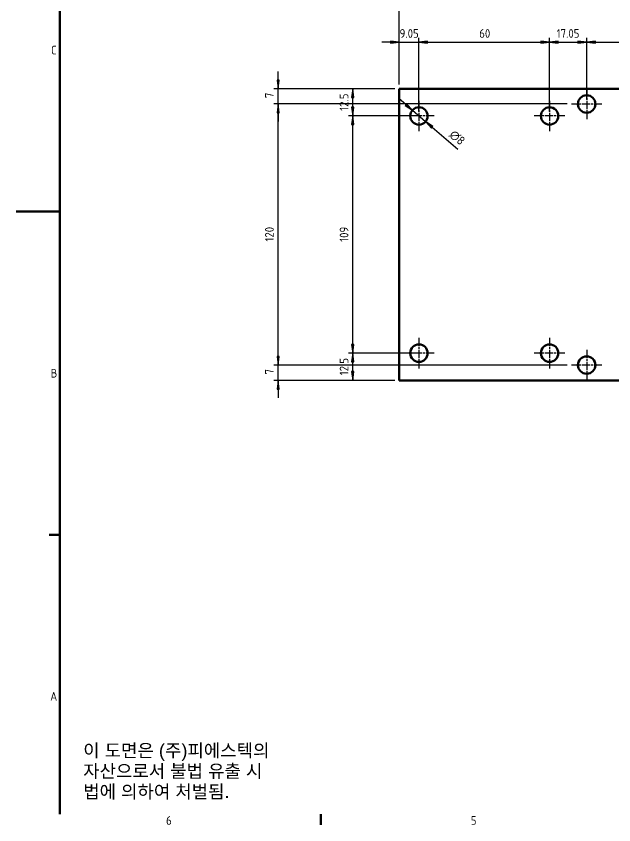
# Model space of a CAD drawing. Header units: millimetres. Extents: x 0 to 840, y 0 to 594.
# Drawn here: x 0 to 274.5, y 15.2 to 386.8 of the extents above; entities that cross this region are included whole.
import ezdxf

# ---------------------------------------------------------------- set-up
doc = ezdxf.new("R2010")
doc.units = ezdxf.units.MM
doc.header["$LTSCALE"] = 2
doc.linetypes.add('CHAIN', pattern=[0.3543, 0.2362, -0.0295, 0.0591, -0.0295])
doc.layers.get('0').update_dxf_attribs({"lineweight": 25})
for name, color, linetype, lineweight in [('가시적인 것(ISO)', 7, 'Continuous', 50), ('경계(ISO)', 7, 'Continuous', 70), ('기호(ISO)', 7, 'Continuous', 25), ('중심 표식(ISO)', 1, 'Continuous', 25), ('치수(ISO)', 7, 'Continuous', 25)]:
    doc.layers.add(name, color=color, linetype=linetype, lineweight=lineweight)
doc.styles.add('ISO Proportional', font='arial.ttf')
doc.styles.add('ISO ProportionalPSTEK', font='isocp.shx')
doc.dimstyles.new('PSTEK', dxfattribs={"dimscale": 2, "dimtxt": 2, "dimasz": 2, "dimexe": 1, "dimexo": 1, "dimgap": 1, "dimtad": 1, "dimrnd": 1e-08, "dimdsep": 46, "dimtxsty": 'ISO ProportionalPSTEK', "dimblk": 'Filled-1', "dimcen": 0.09, "dimdle": 10, "dimclrd": 3, "dimclre": 3, "dimclrt": 1, "dimadec": 1, "dimazin": 2, "dimtfac": 1, "dimtmove": 0, "dimatfit": 3, "dimfxl": 0, "dimtolj": 1, "dimlwd": -1, "dimlwe": -1, "dimarcsym": 0})

# ---------------------------------------------------------------- blocks, each defined once
blk = doc.blocks.new('경계 Default Border')
at = {"layer": '경계(ISO)'}
for p, q in [((10, 74.25), (7.6, 74.25)), ((70, 10), (70, 7.6))]:
    blk.add_line(p, q, dxfattribs=at)
at = {"layer": '경계(ISO)', "flags": 128}
for points in [[(10, 10), (10, 287)], [(0, 148.5), (10, 148.5)]]:
    blk.add_lwpolyline(points, dxfattribs=at)
at = {"layer": '경계(ISO)', "color": 1, "char_height": 2, "attachment_point": 7, "style": 'ISO ProportionalPSTEK'}
for s, insert in [('C', (8.03, 184.61)), ('B', (7.92, 110.36)), ('A', (7.81, 36.12)), ('6', (34.43, 7.58)), ('5', (104.43, 7.58))]:
    blk.add_mtext(s, dxfattribs=dict(at, insert=insert))
blk = doc.blocks.new('Filled-1')
at = {"color": 0}
for p, q in [((0, 0), (-1, 0.125)), ((-1, 0.125), (-1, -0.125)), ((-1, 0), (0, 0)), ((-1, -0.125), (0, 0))]:
    blk.add_line(p, q, dxfattribs=at)
at = {"color": 0, "flags": 128}
blk.add_lwpolyline([(-1, -0.125), (0, 0)], dxfattribs=at)
at = {"color": 0}
blk.add_solid([(-1, -0.125), (0, 0), (-1, 0.125), (-1, -0.125)], dxfattribs=at)
blk = doc.blocks.new('*D14')
at = {"layer": 'Defpoints', "color": 0}
for p in [(185.02, 374.85), (175.97, 353.44), (185.02, 340.94)]:
    blk.add_point(p, dxfattribs=at)
at = {"layer": '치수(ISO)', "color": 3}
for p, q in [((175.97, 355.44), (175.97, 376.85)), ((185.02, 342.94), (185.02, 376.85)), ((171.97, 374.85), (167.97, 374.85)), ((175.97, 374.85), (185.02, 374.85)), ((189.02, 374.85), (193.02, 374.85))]:
    blk.add_line(p, q, dxfattribs=at)
at = {"layer": '치수(ISO)', "color": 3, "xscale": 4, "yscale": 4, "zscale": 4}
blk.add_blockref('Filled-1', (175.97, 374.85), dxfattribs=at)
at = {"layer": '치수(ISO)', "color": 3, "xscale": 4, "yscale": 4, "zscale": 4, "rotation": 180}
blk.add_blockref('Filled-1', (185.02, 374.85), dxfattribs=at)
at = {"layer": '치수(ISO)', "color": 1, "insert": (176.13, 380.85), "char_height": 4, "attachment_point": 1, "style": 'ISO ProportionalPSTEK'}
blk.add_mtext('\\A1;9.05', dxfattribs=at)
blk = doc.blocks.new('*D15')
at = {"layer": 'Defpoints', "color": 0}
for p in [(245.02, 374.85), (185.02, 340.94), (245.02, 340.94)]:
    blk.add_point(p, dxfattribs=at)
at = {"layer": '치수(ISO)', "color": 3}
for p, q in [((185.02, 342.94), (185.02, 376.85)), ((245.02, 342.94), (245.02, 376.85)), ((189.02, 374.85), (241.02, 374.85))]:
    blk.add_line(p, q, dxfattribs=at)
at = {"layer": '치수(ISO)', "color": 3, "xscale": 4, "yscale": 4, "zscale": 4, "rotation": 180}
blk.add_blockref('Filled-1', (185.02, 374.85), dxfattribs=at)
at = {"layer": '치수(ISO)', "color": 3, "xscale": 4, "yscale": 4, "zscale": 4}
blk.add_blockref('Filled-1', (245.02, 374.85), dxfattribs=at)
at = {"layer": '치수(ISO)', "color": 1, "insert": (212.72, 380.85), "char_height": 4, "attachment_point": 1, "style": 'ISO ProportionalPSTEK'}
blk.add_mtext('\\A1;60', dxfattribs=at)
blk = doc.blocks.new('*D16')
at = {"layer": 'Defpoints', "color": 0}
for p in [(262.07, 374.85), (262.07, 346.44), (245.02, 340.94)]:
    blk.add_point(p, dxfattribs=at)
at = {"layer": '치수(ISO)', "color": 3}
for p, q in [((245.02, 342.94), (245.02, 376.85)), ((262.07, 348.44), (262.07, 376.85)), ((249.02, 374.85), (258.07, 374.85))]:
    blk.add_line(p, q, dxfattribs=at)
at = {"layer": '치수(ISO)', "color": 3, "xscale": 4, "yscale": 4, "zscale": 4, "rotation": 180}
blk.add_blockref('Filled-1', (245.02, 374.85), dxfattribs=at)
at = {"layer": '치수(ISO)', "color": 3, "xscale": 4, "yscale": 4, "zscale": 4}
blk.add_blockref('Filled-1', (262.07, 374.85), dxfattribs=at)
at = {"layer": '치수(ISO)', "color": 1, "insert": (248.28, 380.85), "char_height": 4, "attachment_point": 1, "style": 'ISO ProportionalPSTEK'}
blk.add_mtext('\\A1;17.05', dxfattribs=at)
blk = doc.blocks.new('*D17')
at = {"layer": 'Defpoints', "color": 0}
for p in [(319.07, 374.85), (262.07, 346.44), (319.07, 346.44)]:
    blk.add_point(p, dxfattribs=at)
at = {"layer": '치수(ISO)', "color": 3}
for p, q in [((262.07, 348.44), (262.07, 376.85)), ((319.07, 348.44), (319.07, 376.85)), ((266.07, 374.85), (315.07, 374.85))]:
    blk.add_line(p, q, dxfattribs=at)
at = {"layer": '치수(ISO)', "color": 3, "xscale": 4, "yscale": 4, "zscale": 4, "rotation": 180}
blk.add_blockref('Filled-1', (262.07, 374.85), dxfattribs=at)
at = {"layer": '치수(ISO)', "color": 3, "xscale": 4, "yscale": 4, "zscale": 4}
blk.add_blockref('Filled-1', (319.07, 374.85), dxfattribs=at)
at = {"layer": '치수(ISO)', "color": 1, "insert": (288.39, 380.85), "char_height": 4, "attachment_point": 1, "style": 'ISO ProportionalPSTEK'}
blk.add_mtext('\\A1;57', dxfattribs=at)
blk = doc.blocks.new('*D24')
at = {"layer": 'Defpoints', "color": 0}
for p in [(154.61, 353.44), (175.97, 353.44), (185.02, 340.94)]:
    blk.add_point(p, dxfattribs=at)
at = {"layer": '치수(ISO)', "color": 3}
for p, q in [((173.97, 353.44), (152.61, 353.44)), ((154.61, 344.94), (154.61, 349.44)), ((183.02, 340.94), (152.61, 340.94))]:
    blk.add_line(p, q, dxfattribs=at)
at = {"layer": '치수(ISO)', "color": 3, "xscale": 4, "yscale": 4, "zscale": 4}
for p, rotation in [((154.61, 353.44), 90), ((154.61, 340.94), 270)]:
    blk.add_blockref('Filled-1', p, dxfattribs=dict(at, rotation=rotation))
at = {"layer": '치수(ISO)', "color": 1, "insert": (148.61, 343.32), "char_height": 4, "attachment_point": 1, "rotation": 90, "style": 'ISO ProportionalPSTEK'}
blk.add_mtext('\\A1;12.5', dxfattribs=at)
blk = doc.blocks.new('*D25')
at = {"layer": 'Defpoints', "color": 0}
for p in [(154.61, 340.94), (185.02, 340.94), (185.02, 231.94)]:
    blk.add_point(p, dxfattribs=at)
at = {"layer": '치수(ISO)', "color": 3}
for p, q in [((183.02, 340.94), (152.61, 340.94)), ((154.61, 235.94), (154.61, 336.94)), ((183.02, 231.94), (152.61, 231.94))]:
    blk.add_line(p, q, dxfattribs=at)
at = {"layer": '치수(ISO)', "color": 3, "xscale": 4, "yscale": 4, "zscale": 4}
for p, rotation in [((154.61, 340.94), 90), ((154.61, 231.94), 270)]:
    blk.add_blockref('Filled-1', p, dxfattribs=dict(at, rotation=rotation))
at = {"layer": '치수(ISO)', "color": 1, "insert": (148.61, 283.11), "char_height": 4, "attachment_point": 1, "rotation": 90, "style": 'ISO ProportionalPSTEK'}
blk.add_mtext('\\A1;109', dxfattribs=at)
blk = doc.blocks.new('*D26')
at = {"layer": 'Defpoints', "color": 0}
for p in [(154.61, 231.94), (185.02, 231.94), (175.97, 219.44)]:
    blk.add_point(p, dxfattribs=at)
at = {"layer": '치수(ISO)', "color": 3}
for p, q in [((183.02, 231.94), (152.61, 231.94)), ((154.61, 223.44), (154.61, 227.94)), ((173.97, 219.44), (152.61, 219.44))]:
    blk.add_line(p, q, dxfattribs=at)
at = {"layer": '치수(ISO)', "color": 3, "xscale": 4, "yscale": 4, "zscale": 4}
for p, rotation in [((154.61, 231.94), 90), ((154.61, 219.44), 270)]:
    blk.add_blockref('Filled-1', p, dxfattribs=dict(at, rotation=rotation))
at = {"layer": '치수(ISO)', "color": 1, "insert": (148.61, 221.78), "char_height": 4, "attachment_point": 1, "rotation": 90, "style": 'ISO ProportionalPSTEK'}
blk.add_mtext('\\A1;12.5', dxfattribs=at)
blk = doc.blocks.new('*D27')
at = {"layer": 'Defpoints', "color": 0}
for p in [(120.33, 353.44), (175.97, 353.44), (255.07, 346.44)]:
    blk.add_point(p, dxfattribs=at)
at = {"layer": '치수(ISO)', "color": 3}
for p, q in [((120.33, 357.44), (120.33, 361.44)), ((173.97, 353.44), (118.33, 353.44)), ((120.33, 346.44), (120.33, 353.44)), ((253.07, 346.44), (118.33, 346.44)), ((120.33, 342.44), (120.33, 338.44))]:
    blk.add_line(p, q, dxfattribs=at)
at = {"layer": '치수(ISO)', "color": 3, "xscale": 4, "yscale": 4, "zscale": 4}
for p, rotation in [((120.33, 353.44), 270), ((120.33, 346.44), 90)]:
    blk.add_blockref('Filled-1', p, dxfattribs=dict(at, rotation=rotation))
at = {"layer": '치수(ISO)', "color": 1, "insert": (114.33, 349.14), "char_height": 4, "attachment_point": 1, "rotation": 90, "style": 'ISO ProportionalPSTEK'}
blk.add_mtext('\\A1;7', dxfattribs=at)
blk = doc.blocks.new('*D28')
at = {"layer": 'Defpoints', "color": 0}
for p in [(120.33, 346.44), (255.07, 346.44), (255.07, 226.44)]:
    blk.add_point(p, dxfattribs=at)
at = {"layer": '치수(ISO)', "color": 3}
for p, q in [((253.07, 346.44), (118.33, 346.44)), ((120.33, 230.44), (120.33, 342.44)), ((253.07, 226.44), (118.33, 226.44))]:
    blk.add_line(p, q, dxfattribs=at)
at = {"layer": '치수(ISO)', "color": 3, "xscale": 4, "yscale": 4, "zscale": 4}
for p, rotation in [((120.33, 346.44), 90), ((120.33, 226.44), 270)]:
    blk.add_blockref('Filled-1', p, dxfattribs=dict(at, rotation=rotation))
at = {"layer": '치수(ISO)', "color": 1, "insert": (114.33, 283.25), "char_height": 4, "attachment_point": 1, "rotation": 90, "style": 'ISO ProportionalPSTEK'}
blk.add_mtext('\\A1;120', dxfattribs=at)
blk = doc.blocks.new('*D29')
at = {"layer": 'Defpoints', "color": 0}
for p in [(120.33, 226.44), (255.07, 226.44), (175.97, 219.44)]:
    blk.add_point(p, dxfattribs=at)
at = {"layer": '치수(ISO)', "color": 3}
for p, q in [((120.33, 230.44), (120.33, 234.44)), ((253.07, 226.44), (118.33, 226.44)), ((120.33, 219.44), (120.33, 226.44)), ((173.97, 219.44), (118.33, 219.44)), ((120.33, 215.44), (120.33, 211.44))]:
    blk.add_line(p, q, dxfattribs=at)
at = {"layer": '치수(ISO)', "color": 3, "xscale": 4, "yscale": 4, "zscale": 4}
for p, rotation in [((120.33, 226.44), 270), ((120.33, 219.44), 90)]:
    blk.add_blockref('Filled-1', p, dxfattribs=dict(at, rotation=rotation))
at = {"layer": '치수(ISO)', "color": 1, "insert": (114.33, 222.14), "char_height": 4, "attachment_point": 1, "rotation": 90, "style": 'ISO ProportionalPSTEK'}
blk.add_mtext('\\A1;7', dxfattribs=at)
blk = doc.blocks.new('*D31')
at = {"layer": 'Defpoints', "color": 0}
for p in [(539.97, 398.79), (175.97, 353.44), (539.97, 342.44)]:
    blk.add_point(p, dxfattribs=at)
at = {"layer": '치수(ISO)', "color": 3}
for p, q in [((175.97, 355.44), (175.97, 400.79)), ((179.97, 398.79), (535.97, 398.79)), ((539.97, 344.44), (539.97, 400.79))]:
    blk.add_line(p, q, dxfattribs=at)
at = {"layer": '치수(ISO)', "color": 3, "xscale": 4, "yscale": 4, "zscale": 4, "rotation": 180}
blk.add_blockref('Filled-1', (175.97, 398.79), dxfattribs=at)
at = {"layer": '치수(ISO)', "color": 3, "xscale": 4, "yscale": 4, "zscale": 4}
blk.add_blockref('Filled-1', (539.97, 398.79), dxfattribs=at)
at = {"layer": '치수(ISO)', "color": 1, "insert": (354.17, 404.79), "char_height": 4, "attachment_point": 1, "style": 'ISO ProportionalPSTEK'}
blk.add_mtext('\\A1;364', dxfattribs=at)
blk = doc.blocks.new('*D36')
at = {"layer": 'Defpoints', "color": 0}
for p in [(181.99, 343.54), (188.05, 338.33)]:
    blk.add_point(p, dxfattribs=at)
at = {"layer": '치수(ISO)', "color": 3}
for p, q in [((178.95, 346.15), (175.92, 348.76)), ((181.99, 343.54), (188.05, 338.33)), ((191.09, 335.72), (202.81, 325.64))]:
    blk.add_line(p, q, dxfattribs=at)
at = {"layer": '치수(ISO)', "color": 3, "xscale": 4, "yscale": 4, "zscale": 4}
for p, rotation in [((181.99, 343.54), 319.3160975123946), ((188.05, 338.33), 139.3160975123946)]:
    blk.add_blockref('Filled-1', p, dxfattribs=dict(at, rotation=rotation))
at = {"layer": '치수(ISO)', "color": 1, "insert": (201.26, 334.89), "char_height": 4, "attachment_point": 1, "rotation": 319.3161, "style": 'ISO ProportionalPSTEK'}
blk.add_mtext('\\A1;∅8', dxfattribs=at)

msp = doc.modelspace()

# ---------------------------------------------------------------- linework, layer by layer
at = {"layer": '가시적인 것(ISO)'}
for p, q in [((530.9687, 353.4363), (175.9687, 353.4363)), ((175.9687, 353.4363), (175.9687, 219.4363)), ((175.9687, 219.4363), (487.9687, 219.4363))]:
    msp.add_line(p, q, dxfattribs=at)
for centre in [(262.0687, 346.4363), (185.0187, 340.9363), (245.0187, 340.9363), (185.0187, 231.9363), (245.0187, 231.9363), (262.0687, 226.4363)]:
    msp.add_circle(centre, 4, dxfattribs=at)
at = {"layer": '중심 표식(ISO)', "linetype": 'CHAIN', "ltscale": 7.778352}
for p, q in [((262.0687, 353.4363), (262.0687, 339.4363)), ((185.0187, 347.9363), (185.0187, 333.9363)), ((245.0187, 347.9363), (245.0187, 333.9363)), ((269.0687, 346.4363), (255.0687, 346.4363)), ((192.0187, 340.9363), (178.0187, 340.9363)), ((252.0187, 340.9363), (238.0187, 340.9363)), ((185.0187, 238.9363), (185.0187, 224.9363)), ((245.0187, 238.9363), (245.0187, 224.9363)), ((192.0187, 231.9363), (178.0187, 231.9363)), ((252.0187, 231.9363), (238.0187, 231.9363)), ((262.0687, 233.4363), (262.0687, 219.4363)), ((269.0687, 226.4363), (255.0687, 226.4363))]:
    msp.add_line(p, q, dxfattribs=at)

# ---------------------------------------------------------------- block references
at = {"xscale": 2, "yscale": 2, "zscale": 2}
msp.add_blockref('경계 Default Border', (0, 0), dxfattribs=at)

# ---------------------------------------------------------------- texts
at = {"layer": '기호(ISO)', "color": 7, "insert": (30.7893, 52.3117), "char_height": 6, "width": 102.480277, "attachment_point": 1, "line_spacing_factor": 0.944221, "style": 'ISO Proportional'}
msp.add_mtext('{\\fArial|b0|i0;이 도면은 (주)피에스텍의\\P자산으로서 불법 유출 시 \\P법에 의하여 처벌됨.}', dxfattribs=at)

# ---------------------------------------------------------------- dimensions: what is measured, and where the dimension line sits
at = {"layer": '치수(ISO)', "color": 3}
for base, p1, p2, angle, override, picture, middle in [((539.9687, 398.789), (175.9687, 353.4363), (539.9687, 342.4363), 180, {"dimdec": 2, "dimtp": 0, "dimtm": 0, "dimtdec": 2, "dimtofl": 0, "dimatfit": 1}, '*D31', (357.9687, 398.789)), ((185.0187, 374.8476), (175.9687, 353.4363), (185.0187, 340.9363), 180, {"dimdec": 2, "dimblk2": 'Filled-1', "dimsah": 1, "dimtp": 0, "dimtm": 0, "dimtdec": 2, "dimtofl": 1, "dimatfit": 1}, '*D14', (180.4937, 374.8476)), ((245.0187, 374.8476), (185.0187, 340.9363), (245.0187, 340.9363), 180, {"dimdec": 2, "dimblk1": 'Filled-1', "dimblk2": 'Filled-1', "dimsah": 1, "dimtp": 0, "dimtm": 0, "dimtdec": 2, "dimtofl": 0, "dimatfit": 1}, '*D15', (215.0387, 374.8476)), ((262.0687, 374.8476), (245.0187, 340.9363), (262.0687, 346.4363), 180, {"dimdec": 2, "dimblk1": 'Filled-1', "dimblk2": 'Filled-1', "dimsah": 1, "dimtp": 0, "dimtm": 0, "dimtdec": 2, "dimtofl": 0, "dimatfit": 1}, '*D16', (253.5637, 374.8476)), ((319.0687, 374.8476), (262.0687, 346.4363), (319.0687, 346.4363), 180, {"dimdec": 2, "dimblk1": 'Filled-1', "dimblk2": 'Filled-1', "dimsah": 1, "dimtp": 0, "dimtm": 0, "dimtdec": 2, "dimtofl": 0, "dimatfit": 1}, '*D17', (290.5887, 374.8476)), ((120.327, 353.4363), (255.0687, 346.4363), (175.9687, 353.4363), 90, {"dimdec": 2, "dimblk1": 'Filled-1', "dimsah": 1, "dimtp": 0, "dimtm": 0, "dimtdec": 2, "dimtofl": 1, "dimatfit": 1}, '*D27', (120.327, 349.9363)), ((154.6124, 353.4363), (185.0187, 340.9363), (175.9687, 353.4363), 90, {"dimdec": 2, "dimblk1": 'Filled-1', "dimsah": 1, "dimtp": 0, "dimtm": 0, "dimtdec": 2, "dimtofl": 0, "dimatfit": 1}, '*D24', (154.6124, 347.2063)), ((120.327, 346.4363), (255.0687, 226.4363), (255.0687, 346.4363), 90, {"dimdec": 2, "dimblk1": 'Filled-1', "dimblk2": 'Filled-1', "dimsah": 1, "dimtp": 0, "dimtm": 0, "dimtdec": 2, "dimtofl": 0, "dimatfit": 1}, '*D28', (120.327, 286.4563)), ((154.6124, 340.9363), (185.0187, 231.9363), (185.0187, 340.9363), 90, {"dimdec": 2, "dimblk1": 'Filled-1', "dimblk2": 'Filled-1', "dimsah": 1, "dimtp": 0, "dimtm": 0, "dimtdec": 2, "dimtofl": 0, "dimatfit": 1}, '*D25', (154.6124, 286.4563)), ((120.327, 226.4363), (175.9687, 219.4363), (255.0687, 226.4363), 90, {"dimdec": 2, "dimblk2": 'Filled-1', "dimsah": 1, "dimtp": 0, "dimtm": 0, "dimtdec": 2, "dimtofl": 1, "dimatfit": 1}, '*D29', (120.327, 222.9363)), ((154.6124, 231.9363), (175.9687, 219.4363), (185.0187, 231.9363), 90, {"dimdec": 2, "dimblk2": 'Filled-1', "dimsah": 1, "dimtp": 0, "dimtm": 0, "dimtdec": 2, "dimtofl": 0, "dimatfit": 1}, '*D26', (154.6124, 225.6663))]:
    dim = msp.add_linear_dim(base=base, p1=p1, p2=p2, angle=angle, dimstyle='PSTEK', override=override, dxfattribs=at)
    dim.commit()
    dim.dimension.update_dxf_attribs({"geometry": picture, "text_midpoint": middle, "dimtype": 160})
dim = msp.add_diameter_dim_2p(p1=(181.9854, 343.5439), p2=(188.052, 338.3288), dimstyle='PSTEK', override={"dimdec": 2, "dimlfac": 1, "dimtp": 0, "dimtm": 0, "dimtdec": 2, "dimatfit": 2}, dxfattribs=at)
dim.commit()
dim.dimension.update_dxf_attribs({"geometry": '*D36', "text_midpoint": (199.3201, 328.6422), "dimtype": 163})

doc.saveas('drawing.dxf')
